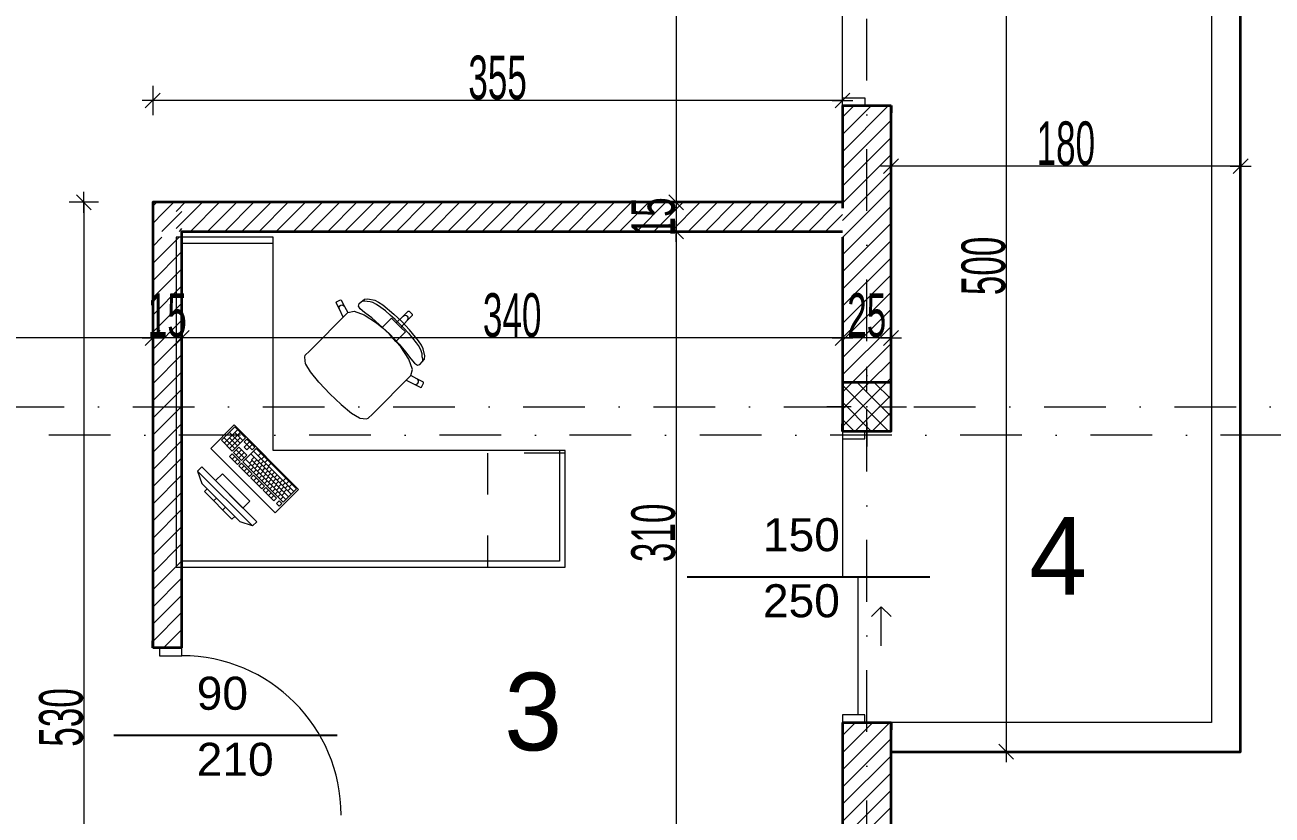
# Model space of a CAD drawing. Header units: millimetres. Extents: x -115530 to 122462, y -34508 to 119375.
# Drawn here: x -10144 to -3723, y 102360 to 106426 of the extents above; entities that cross this region are included whole.
import ezdxf

# ---------------------------------------------------------------- set-up
doc = ezdxf.new("R2010")
doc.units = ezdxf.units.MM
doc.header["$MEASUREMENT"] = 0
doc.linetypes.add('Dashed', pattern=[423.333333, 211.666667, -211.666667])
doc.linetypes.add('Dot & Dashed', pattern=[670.277762, 317.5, -176.388889, 0, -176.388874])
for name, color, linetype, lineweight in [('dimenzija', 7, 'Continuous', 13), ('dimenzuja vnatre', 251, 'Continuous', 9), ('New_Structural - Bearing_Pen_No__20', 1, 'Continuous', 0), ('New_Structural - Bearing_Pen_No__27', 7, 'Continuous', 25), ('New_Structural - Bearing_Pen_No__7', 7, 'Continuous', 35), ('PECAT-4', 10, 'Continuous', 13)]:
    doc.layers.add(name, color=color, linetype=linetype, lineweight=lineweight)
for name, color, linetype, lineweight, true_color in [('HATCH 2', 7, 'Continuous', 9, 0x575757), ('Marker - Section_Pen_No__85', 7, 'Continuous', 13, 0xaaaaaa), ('New_MEP - Electrical_Pen_No__4', 7, 'Continuous', 20, 0x029e21), ('New_Structural - Bearing_Pen_No__168', 7, 'Continuous', 13, 0x6a6a6a), ('New_Structural - Bearing_Pen_No__23', 7, 'Continuous', 25, 0xbf7340), ('New_Structural - Bearing_Pen_No__3', 7, 'Continuous', 18, 0xff6600), ('New_Structural - Bearing_Pen_No__5', 7, 'Continuous', 25, 0x40a5ff), ('New_Structural - Bearing_Pen_No__8', 7, 'Continuous', 35, 0xa80f02), ('New_Structural - Bearing_Pen_No__87', 7, 'Continuous', 13, 0x6a6a6a), ('OSKI', 7, 'Continuous', 20, 0x156a84)]:
    doc.layers.add(name, color=color, linetype=linetype, lineweight=lineweight, true_color=true_color)
doc.layers.add('New_MEP - Electrical', color=7, linetype='Continuous')
doc.styles.add('GENERATED_STYLE_1', font='arial.ttf')
doc.styles.add('PLATEIA', font='CGSAPPS.shx', dxfattribs={"width": 0.6})
doc.styles.add('SWISS', font='MCSWISB.TTF')
doc.dimstyles.new('100v', dxfattribs={"dimtxt": 225, "dimasz": 1, "dimexe": 0.18, "dimexo": 0.0625, "dimgap": 4, "dimtad": 1, "dimdec": 0, "dimlfac": 0.1, "dimzin": 12, "dimdsep": 46, "dimtxsty": 'PLATEIA', "dimblk": 'A$C321216CB', "dimcen": 0.09, "dimse1": 1, "dimse2": 1, "dimclrd": 256, "dimclrt": 256, "dimadec": 3, "dimazin": 0, "dimtfac": 1, "dimtdec": 0, "dimtix": 1, "dimtmove": 2, "dimatfit": 3, "dimldrblk": 'A$C321216CB', "dimfxl": 1, "dimtolj": 1, "dimtzin": 0, "dimlwd": -1, "dimarcsym": 0})
pattern_1 = [(45, (-112822.756, 83915.69), (-44.194174, 44.194174), [])]
pattern_2 = [(45, (-112792.756, 83945.69), (-44.194174, 44.194174), [])]

# ---------------------------------------------------------------- blocks, each defined once
blk = doc.blocks.new('Office Workstation Solo 25[3]', base_point=(13642.2, 31535.6))
at = {"layer": 'New_MEP - Electrical_Pen_No__4', "color": 104, "linetype": 'Continuous', "lineweight": 20, "true_color": 0x029e21}
for p, q in [((11668.2, 31535.6), (11638.2, 31535.6)), ((11638.2, 31535.6), (11638.2, 31505.6)), ((13612.2, 31535.6), (11668.2, 31535.6)), ((13642.2, 31535.6), (13612.2, 31535.6)), ((13642.2, 31505.6), (13642.2, 31535.6)), ((11638.2, 31505.6), (11638.2, 30935.6)), ((11668.2, 31505.6), (13612.2, 31505.6)), ((11668.2, 30935.6), (11668.2, 31505.6)), ((13612.2, 31505.6), (13612.2, 29868.6)), ((13642.2, 29868.6), (13642.2, 31505.6)), ((13248.3, 31324.5), (13227, 31303.3)), ((13227, 31303.3), (13509.9, 31020.4)), ((13531.1, 31041.7), (13248.3, 31324.5)), ((13248.3, 31324.5), (13311.9, 31303.3)), ((13311.9, 31303.3), (13509.9, 31105.3)), ((13354.3, 31289.1), (13340.2, 31275)), ((13340.2, 31275), (13481.6, 31133.6)), ((13495.7, 31147.7), (13354.3, 31289.1)), ((13110.9, 31222.8), (13097.2, 31209)), ((13097.2, 31209), (13111, 31195.2)), ((13124.7, 31208.9), (13110.9, 31222.8)), ((13111, 31195.2), (13124.7, 31208.9)), ((13297.8, 31232.6), (13262.4, 31197.2)), ((13439.2, 31091.2), (13297.8, 31232.6)), ((13387.3, 31227.9), (13401.5, 31242)), ((13090.3, 31202.2), (13021.7, 31133.6)), ((13035.4, 31147.3), (13243.2, 30939.6)), ((13049.2, 31161.1), (13256.9, 30953.3)), ((13052.8, 31130), (13066.5, 31143.7)), ((13062.9, 31174.8), (13253.3, 30984.4)), ((13073.4, 31136.8), (13087.1, 31150.5)), ((13076.6, 31188.5), (13284.3, 30980.8)), ((13083.6, 31154), (13097.4, 31167.7)), ((13298, 30994.5), (13090.3, 31202.2)), ((13090.4, 31174.6), (13104.1, 31188.3)), ((13097.5, 31140.1), (13111.2, 31153.9)), ((13104.3, 31160.8), (13118, 31174.5)), ((13118.1, 31146.9), (13131.8, 31160.6)), ((13138.6, 31195.1), (13124.8, 31181.4)), ((13124.8, 31181.4), (13180.2, 31126)), ((13132, 31133.1), (13145.7, 31146.8)), ((13194, 31139.7), (13138.6, 31195.1)), ((13138.7, 31167.5), (13152.4, 31181.2)), ((13152.5, 31153.7), (13166.3, 31167.4)), ((13166.4, 31139.8), (13180.1, 31153.5)), ((13262.4, 31197.2), (13403.8, 31055.8)), ((13434.5, 31180.7), (13448.6, 31194.9)), ((13481.6, 31133.6), (13495.7, 31147.7)), ((13021.7, 31133.6), (13229.4, 30925.9)), ((13046, 31109.4), (13059.7, 31123.1)), ((13061.5, 31093.8), (13075.3, 31107.5)), ((13066.6, 31116.2), (13080.3, 31129.9)), ((13077.1, 31078.2), (13090.8, 31091.9)), ((13080.4, 31102.3), (13094.2, 31116)), ((13087.2, 31123), (13100.9, 31136.7)), ((13094.3, 31088.5), (13108, 31102.2)), ((13101.1, 31109.1), (13114.8, 31122.8)), ((13108.1, 31074.6), (13121.9, 31088.4)), ((13111.3, 31126.3), (13125, 31140)), ((13114.9, 31095.3), (13128.6, 31109)), ((13125.2, 31112.5), (13138.9, 31126.2)), ((13128.8, 31081.4), (13142.5, 31095.1)), ((13139, 31098.6), (13152.7, 31112.3)), ((13142.6, 31067.6), (13156.3, 31081.3)), ((13145.8, 31119.2), (13159.5, 31133)), ((13152.9, 31084.8), (13166.6, 31098.5)), ((13159.7, 31105.4), (13173.4, 31119.1)), ((13166.7, 31070.9), (13180.4, 31084.6)), ((13173.5, 31091.5), (13187.2, 31105.3)), ((13180.2, 31126), (13194, 31139.7)), ((13200.9, 31132.8), (13187.2, 31119)), ((13187.2, 31119), (13242.6, 31063.7)), ((13187.4, 31077.7), (13201.1, 31091.4)), ((13256.3, 31077.4), (13200.9, 31132.8)), ((13201, 31105.2), (13214.7, 31118.9)), ((13201.2, 31063.9), (13214.9, 31077.6)), ((13214.9, 31091.3), (13228.6, 31105.1)), ((13228.7, 31077.5), (13242.4, 31091.2)), ((13242.6, 31063.7), (13256.3, 31077.4)), ((13403.8, 31055.8), (13439.2, 31091.2)), ((13531.1, 31041.7), (13509.9, 31105.3)), ((13122, 31060.8), (13135.7, 31074.5)), ((13135.8, 31046.9), (13149.5, 31060.7)), ((13149.7, 31033.1), (13163.4, 31046.8)), ((13153.3, 31002.1), (13167, 31015.8)), ((13156.5, 31053.7), (13170.2, 31067.4)), ((13163.5, 31019.2), (13177.2, 31033)), ((13170.3, 31039.9), (13184, 31053.6)), ((13177.4, 31005.4), (13191.1, 31019.1)), ((13180.6, 31057.1), (13194.3, 31070.8)), ((13184.2, 31026), (13197.9, 31039.8)), ((13194.4, 31043.2), (13208.1, 31056.9)), ((13198, 31012.2), (13211.7, 31025.9)), ((13208.3, 31029.4), (13222, 31043.1)), ((13215.1, 31050), (13228.8, 31063.7)), ((13222.1, 31015.5), (13235.8, 31029.2)), ((13228.9, 31036.2), (13242.6, 31049.9)), ((13236, 31001.7), (13249.7, 31015.4)), ((13242.8, 31022.3), (13256.5, 31036)), ((13263.2, 31070.4), (13249.5, 31056.7)), ((13249.5, 31056.7), (13304.9, 31001.3)), ((13256.6, 31008.5), (13270.3, 31022.2)), ((13318.6, 31015), (13263.2, 31070.4)), ((13263.3, 31042.9), (13277, 31056.6)), ((13277.2, 31029), (13290.9, 31042.7)), ((13291, 31015.2), (13304.7, 31028.9)), ((13304.9, 31001.3), (13318.6, 31015)), ((13509.9, 31020.4), (13531.1, 31041.7)), ((13170.6, 30984.8), (13184.3, 30998.5)), ((13187.9, 30967.5), (13201.6, 30981.2)), ((13191.2, 30991.6), (13204.9, 31005.3)), ((13205.1, 30977.7), (13218.8, 30991.4)), ((13205.2, 30950.1), (13218.9, 30963.9)), ((13211.9, 30998.3), (13225.6, 31012.1)), ((13225.7, 30984.5), (13239.4, 30998.2)), ((13229.4, 30925.9), (13298, 30994.5)), ((13239.6, 30970.6), (13253.3, 30984.4)), ((13249.8, 30987.8), (13263.5, 31001.5)), ((13304.9, 30987.6), (13277.5, 30960.1)), ((13277.5, 30960.1), (13319, 30918.6)), ((13291.2, 30973.8), (13332.8, 30932.3)), ((13291.4, 30946.3), (13318.8, 30973.7)), ((13346.5, 30946), (13304.9, 30987.6)), ((13305.2, 30932.4), (13332.6, 30959.9)), ((13325.5, 31008.1), (13311.8, 30994.4)), ((13311.8, 30994.4), (13353.3, 30952.9)), ((13367, 30966.6), (13325.5, 31008.1)), ((13325.6, 30980.6), (13339.3, 30994.3)), ((13339.5, 30966.7), (13353.2, 30980.4)), ((13353.3, 30952.9), (13367, 30966.6)), ((11638.2, 30935.6), (11668.2, 30935.6)), ((13250.1, 30932.7), (13236.4, 30919)), ((13236.4, 30919), (13277.9, 30877.4)), ((13263.9, 30918.9), (13250.1, 30932.7)), ((13250.2, 30905.1), (13263.9, 30918.9)), ((13277.6, 30932.6), (13263.9, 30918.9)), ((13263.9, 30918.9), (13277.8, 30905)), ((13264.1, 30891.3), (13277.8, 30905)), ((13291.5, 30918.7), (13277.6, 30932.6)), ((13277.8, 30905), (13291.5, 30918.7)), ((13291.6, 30891.2), (13277.8, 30905)), ((13277.9, 30877.4), (13291.6, 30891.2)), ((13353.4, 30939.1), (13284.8, 30870.5)), ((13298.5, 30884.2), (13340.1, 30842.7)), ((13312.3, 30897.9), (13367.6, 30842.6)), ((13312.4, 30870.4), (13367.2, 30925.2)), ((13312.5, 30842.8), (13381.1, 30911.4)), ((13319, 30918.6), (13346.5, 30946)), ((13326, 30911.7), (13367.5, 30870.1)), ((13326.4, 30829), (13394.9, 30897.5)), ((13339.7, 30925.4), (13395.1, 30870)), ((13408.8, 30883.7), (13353.4, 30939.1)), ((13284.8, 30870.5), (13340.2, 30815.1)), ((13340.2, 30815.1), (13408.8, 30883.7)), ((12652.6, 30770.2), (12630.6, 30748.3)), ((12661.9, 30773.1), (12652.6, 30770.2)), ((12695.8, 30769.1), (12661.9, 30773.1)), ((12697.9, 30768.2), (12695.8, 30769.1)), ((12738, 30743.3), (12697.9, 30768.2)), ((12605.1, 30722.8), (12457.3, 30574.9)), ((12630.6, 30748.3), (12605.1, 30722.8)), ((12791.6, 30699.7), (12738, 30743.3)), ((12792.4, 30699), (12791.6, 30699.7)), ((12850.8, 30644.2), (12792.4, 30699)), ((12850.8, 30644.2), (12905.6, 30585.8)), ((12378.4, 30610.2), (12367.5, 30588.8)), ((12367.5, 30588.8), (12368.9, 30584.7)), ((12368.9, 30584.7), (12402, 30567.8)), ((12382.4, 30611.5), (12378.4, 30610.2)), ((12415.5, 30594.5), (12382.4, 30611.5)), ((12395.3, 30588), (12393.7, 30582.4)), ((12393.7, 30582.4), (12394.5, 30576.5)), ((12394.5, 30576.5), (12397.3, 30571.4)), ((12398.9, 30592.6), (12395.3, 30588)), ((12397.3, 30571.4), (12402, 30567.8)), ((12404, 30595.4), (12398.9, 30592.6)), ((12402, 30567.8), (12433, 30550.4)), ((12409.8, 30596.1), (12404, 30595.4)), ((12415.5, 30594.5), (12409.8, 30596.1)), ((12457.3, 30574.9), (12415.5, 30594.5)), ((12433, 30550.7), (12457.3, 30574.9)), ((12905.6, 30585.8), (12906.3, 30585)), ((12906.3, 30585), (12949.9, 30531.4)), ((12433, 30550.4), (12425.5, 30518.5)), ((12425.5, 30518.5), (12443.9, 30466.5)), ((12433, 30550.7), (12433, 30550.4)), ((12949.9, 30531.4), (12974.8, 30491.3)), ((12363.7, 30465.5), (12361.8, 30448.8)), ((12361.8, 30448.8), (12369.6, 30412.6)), ((12386.9, 30493.4), (12363.7, 30465.5)), ((12373.3, 30470.8), (12372.5, 30475.3)), ((12374.1, 30462.8), (12373.3, 30470.8)), ((12376.1, 30452), (12374.1, 30462.8)), ((12377.3, 30436.6), (12376.1, 30452)), ((12381.2, 30421.8), (12377.3, 30436.6)), ((12399.8, 30496.8), (12386.9, 30493.4)), ((12414.1, 30486.8), (12399.8, 30496.8)), ((12432.7, 30464.5), (12414.1, 30486.8)), ((12460.7, 30428.3), (12432.7, 30464.5)), ((12443.9, 30466.5), (12485.2, 30402.7)), ((12976.8, 30446), (12954.9, 30424)), ((12974.8, 30491.3), (12975.7, 30489.2)), ((12975.7, 30489.2), (12979.7, 30455.3)), ((12979.7, 30455.3), (12976.8, 30446)), ((12369.6, 30412.6), (12378.5, 30393.4)), ((12378.5, 30393.4), (12393.4, 30371.7)), ((12391.2, 30403), (12381.2, 30421.8)), ((12406, 30381.2), (12391.2, 30403)), ((12393.4, 30371.7), (12440.3, 30315)), ((12424.6, 30357.4), (12406, 30381.2)), ((12493.4, 30389), (12460.7, 30428.3)), ((12510, 30374.6), (12482.6, 30347.2)), ((12485.2, 30402.7), (12510, 30374.6)), ((12542.8, 30336.3), (12493.4, 30389)), ((12510, 30374.6), (12543.3, 30336.7)), ((12929.4, 30398.5), (12781.5, 30250.7)), ((12954.9, 30424), (12929.4, 30398.5)), ((12445.8, 30332.6), (12424.6, 30357.4)), ((12440.3, 30315), (12479.4, 30272.8)), ((12468.3, 30308), (12445.8, 30332.6)), ((12482.6, 30347.2), (12461.5, 30326)), ((12461.5, 30326), (12485.1, 30302.4)), ((12491.1, 30284.5), (12468.3, 30308)), ((12542.8, 30336.3), (12595.6, 30286.8)), ((12581.2, 30303.4), (12543.3, 30336.7)), ((12451.1, 30265.9), (12425, 30239.8)), ((12472.5, 30244.5), (12446.4, 30218.4)), ((12447.9, 30261), (12446.8, 30255.3)), ((12446.8, 30255.3), (12447.9, 30249.5)), ((12451.1, 30265.9), (12447.9, 30261)), ((12447.9, 30249.5), (12451.2, 30244.6)), ((12485.1, 30302.4), (12451.1, 30265.9)), ((12456.1, 30241.3), (12451.2, 30244.6)), ((12472.5, 30244.5), (12467.6, 30241.3)), ((12509, 30278.5), (12472.5, 30244.5)), ((12521.6, 30233.7), (12479.4, 30272.8)), ((12485.1, 30302.4), (12497.1, 30290.5)), ((12491.1, 30284.5), (12514.6, 30261.7)), ((12509, 30278.5), (12497.1, 30290.5)), ((12532.6, 30254.9), (12509, 30278.5)), ((12514.6, 30261.7), (12539.2, 30239.2)), ((12553.8, 30276), (12532.6, 30254.9)), ((12581.2, 30303.4), (12553.8, 30276)), ((12609.3, 30278.6), (12581.2, 30303.4)), ((12595.6, 30286.8), (12634.9, 30254.1)), ((12673.1, 30237.3), (12609.3, 30278.6)), ((12634.9, 30254.1), (12671.1, 30226.1)), ((12757.3, 30226.4), (12781.5, 30250.7)), ((12781.5, 30250.7), (12801.1, 30208.9)), ((12425, 30239.8), (12425.1, 30235.5)), ((12425.1, 30235.5), (12433.6, 30227)), ((12442.1, 30218.5), (12433.6, 30227)), ((12446.4, 30218.4), (12442.1, 30218.5)), ((12461.9, 30240.2), (12456.1, 30241.3)), ((12467.6, 30241.3), (12461.9, 30240.2)), ((12578.3, 30186.8), (12521.6, 30233.7)), ((12539.2, 30239.2), (12564, 30218)), ((12564, 30218), (12587.8, 30199.4)), ((12600, 30171.9), (12578.3, 30186.8)), ((12587.8, 30199.4), (12609.6, 30184.6)), ((12609.6, 30184.6), (12628.4, 30174.6)), ((12671.1, 30226.1), (12693.4, 30207.5)), ((12700, 30180.3), (12672.1, 30157.1)), ((12725.1, 30218.9), (12673.1, 30237.3)), ((12693.4, 30207.5), (12703.4, 30193.2)), ((12703.4, 30193.2), (12700, 30180.3)), ((12757, 30226.4), (12725.1, 30218.9)), ((12757.3, 30226.4), (12757, 30226.4)), ((12774.4, 30195.4), (12757, 30226.4)), ((12778, 30190.8), (12774.4, 30195.4)), ((12791.3, 30162.3), (12774.4, 30195.4)), ((12783.1, 30187.9), (12778, 30190.8)), ((12789, 30187.1), (12783.1, 30187.9)), ((12794.6, 30188.7), (12789, 30187.1)), ((12799.2, 30192.3), (12794.6, 30188.7)), ((12802, 30197.4), (12799.2, 30192.3)), ((12801.1, 30208.9), (12802.7, 30203.2)), ((12801.1, 30208.9), (12818.1, 30175.8)), ((12802.7, 30203.2), (12802, 30197.4)), ((12619.2, 30163), (12600, 30171.9)), ((12655.3, 30155.2), (12619.2, 30163)), ((12628.4, 30174.6), (12643.2, 30170.7)), ((12643.2, 30170.7), (12658.6, 30169.6)), ((12672.1, 30157.1), (12655.3, 30155.2)), ((12658.6, 30169.6), (12669.4, 30167.5)), ((12669.4, 30167.5), (12677.4, 30166.7)), ((12677.4, 30166.7), (12681.9, 30165.9)), ((12795.4, 30160.9), (12791.3, 30162.3)), ((12816.8, 30171.8), (12795.4, 30160.9)), ((12818.1, 30175.8), (12816.8, 30171.8)), ((13142.2, 29868.6), (13142.2, 29838.6)), ((13612.2, 29868.6), (13142.2, 29868.6)), ((13642.2, 29838.6), (13642.2, 29868.6)), ((13142.2, 29838.6), (13612.2, 29838.6)), ((13612.2, 29838.6), (13642.2, 29838.6))]:
    blk.add_line(p, q, dxfattribs=at)
at = {"layer": 'New_MEP - Electrical_Pen_No__4', "color": 104, "linetype": 'Dashed', "lineweight": 20, "true_color": 0x029e21}
for p, q in [((12038.2, 30950.6), (12038.2, 31535.6)), ((11638.2, 30950.6), (12038.2, 30950.6))]:
    blk.add_line(p, q, dxfattribs=at)
at = {"layer": 'New_MEP - Electrical_Pen_No__4', "color": 104, "linetype": 'Continuous', "lineweight": 20, "true_color": 0x029e21, "flags": 128}
for points in [[(13642.2, 31535.6), (11638.2, 31535.6), (11638.2, 30935.6), (13142.2, 30935.6), (13142.2, 29838.6), (13642.2, 29838.6)], [(13131.6, 31257.3), (13011.4, 31137.1), (13343.7, 30804.8), (13463.9, 30925)]]:
    blk.add_lwpolyline(points, close=True, dxfattribs=at)
blk = doc.blocks.new('A$C321216CB')
for p, q in [((0, -75.3), (0, 75.3)), ((-53.8, 0), (53.8, 0)), ((-38.1, -38.1), (38.1, 38.1))]:
    blk.add_line(p, q)
blk = doc.blocks.new('*D819')
at = {"layer": 'DEFPOINTS', "color": 0, "transparency": 16777216}
for p in [(-5685.2, 104335.7), (-2626.7, 104335.7), (-5685.2, 100210.7)]:
    blk.add_point(p, dxfattribs=at)
at = {"layer": 'dimenzija', "transparency": 16777216}
blk.add_line((-2626.7, 100211.7), (-2626.7, 104334.7), dxfattribs=at)
for p, rotation in [((-2626.7, 104335.7), 90), ((-2626.7, 100210.7), 270)]:
    blk.add_blockref('A$C321216CB', p, dxfattribs=dict(at, rotation=rotation))
at = {"layer": 'dimenzija', "transparency": 16777216, "insert": (-2743.2, 102273.2), "char_height": 225, "attachment_point": 5, "rotation": 90, "style": 'PLATEIA'}
blk.add_mtext('\\A1;412.5', dxfattribs=at)
blk = doc.blocks.new('*D820')
at = {"layer": 'DEFPOINTS', "color": 0, "transparency": 16777216}
for p in [(-5685.2, 104585.7), (-2626.7, 104585.7), (-5685.2, 104335.7)]:
    blk.add_point(p, dxfattribs=at)
at = {"layer": 'dimenzija', "transparency": 16777216}
blk.add_line((-2626.7, 104336.7), (-2626.7, 104584.7), dxfattribs=at)
for p, rotation in [((-2626.7, 104585.7), 90), ((-2626.7, 104335.7), 270)]:
    blk.add_blockref('A$C321216CB', p, dxfattribs=dict(at, rotation=rotation))
at = {"layer": 'dimenzija', "transparency": 16777216, "insert": (-2743.2, 104460.7), "char_height": 225, "attachment_point": 5, "rotation": 90, "style": 'PLATEIA'}
blk.add_mtext('\\A1;25', dxfattribs=at)
blk = doc.blocks.new('*D821')
at = {"layer": 'DEFPOINTS', "color": 0, "transparency": 16777216}
for p in [(-5685.2, 108710.7), (-2626.7, 108710.7), (-5685.2, 104585.7)]:
    blk.add_point(p, dxfattribs=at)
at = {"layer": 'dimenzija', "transparency": 16777216}
blk.add_line((-2626.7, 104586.7), (-2626.7, 108709.7), dxfattribs=at)
for p, rotation in [((-2626.7, 108710.7), 90), ((-2626.7, 104585.7), 270)]:
    blk.add_blockref('A$C321216CB', p, dxfattribs=dict(at, rotation=rotation))
at = {"layer": 'dimenzija', "transparency": 16777216, "insert": (-2743.2, 106648.2), "char_height": 225, "attachment_point": 5, "rotation": 90, "style": 'PLATEIA'}
blk.add_mtext('\\A1;412.5', dxfattribs=at)
blk = doc.blocks.new('*D823')
at = {"layer": 'DEFPOINTS', "color": 0, "transparency": 16777216}
for p in [(-5685.2, 106010.7), (-2236.9, 106010.7), (-5685.2, 104335.7)]:
    blk.add_point(p, dxfattribs=at)
at = {"layer": 'dimenzija', "transparency": 16777216}
blk.add_line((-2236.9, 104336.7), (-2236.9, 106009.7), dxfattribs=at)
for p, rotation in [((-2236.9, 106010.7), 90), ((-2236.9, 104335.7), 270)]:
    blk.add_blockref('A$C321216CB', p, dxfattribs=dict(at, rotation=rotation))
at = {"layer": 'dimenzija', "transparency": 16777216, "insert": (-2353.4, 105173.2), "char_height": 225, "attachment_point": 5, "rotation": 90, "style": 'PLATEIA'}
blk.add_mtext('\\A1;167.5', dxfattribs=at)
blk = doc.blocks.new('*D824')
at = {"layer": 'DEFPOINTS', "color": 0, "transparency": 16777216}
for p in [(-5685.2, 107510.7), (-2236.9, 107510.7), (-5685.2, 106010.7)]:
    blk.add_point(p, dxfattribs=at)
at = {"layer": 'dimenzija', "transparency": 16777216}
blk.add_line((-2236.9, 106011.7), (-2236.9, 107509.7), dxfattribs=at)
for p, rotation in [((-2236.9, 107510.7), 90), ((-2236.9, 106010.7), 270)]:
    blk.add_blockref('A$C321216CB', p, dxfattribs=dict(at, rotation=rotation))
at = {"layer": 'dimenzija', "transparency": 16777216, "insert": (-2353.4, 106760.7), "char_height": 225, "attachment_point": 5, "rotation": 90, "style": 'PLATEIA'}
blk.add_mtext('\\A1;150', dxfattribs=at)
blk = doc.blocks.new('*D833')
at = {"layer": 'DEFPOINTS', "color": 0, "transparency": 16777216}
for p in [(-4373, 108835.7), (-4373, 104460.7), (-3004, 104460.7)]:
    blk.add_point(p, dxfattribs=at)
at = {"layer": 'dimenzija', "transparency": 16777216}
blk.add_line((-3004, 108834.7), (-3004, 104461.7), dxfattribs=at)
for p, rotation in [((-3004, 108835.7), 90), ((-3004, 104460.7), 270)]:
    blk.add_blockref('A$C321216CB', p, dxfattribs=dict(at, rotation=rotation))
at = {"layer": 'dimenzija', "transparency": 16777216, "insert": (-3120.5, 106648.2), "char_height": 225, "attachment_point": 5, "rotation": 90, "style": 'PLATEIA'}
blk.add_mtext('\\A1;437.5', dxfattribs=at)
blk = doc.blocks.new('*D834')
at = {"layer": 'DEFPOINTS', "color": 0, "transparency": 16777216}
for p in [(-4373, 104460.7), (-4350.6, 100085.7), (-3004, 100085.7)]:
    blk.add_point(p, dxfattribs=at)
at = {"layer": 'dimenzija', "transparency": 16777216}
blk.add_line((-3004, 104459.7), (-3004, 100086.7), dxfattribs=at)
for p, rotation in [((-3004, 104460.7), 90), ((-3004, 100085.7), 270)]:
    blk.add_blockref('A$C321216CB', p, dxfattribs=dict(at, rotation=rotation))
at = {"layer": 'dimenzija', "transparency": 16777216, "insert": (-3120.5, 102273.2), "char_height": 225, "attachment_point": 5, "rotation": 90, "style": 'PLATEIA'}
blk.add_mtext('\\A1;437.5', dxfattribs=at)
blk = doc.blocks.new('*D835')
at = {"layer": 'DEFPOINTS', "color": 0, "transparency": 16777216}
for p in [(-5685.2, 104335.7), (-5752.7, 102835.7), (-2236.9, 102835.7)]:
    blk.add_point(p, dxfattribs=at)
at = {"layer": 'dimenzija', "transparency": 16777216}
blk.add_line((-2236.9, 104334.7), (-2236.9, 102836.7), dxfattribs=at)
for p, rotation in [((-2236.9, 104335.7), 90), ((-2236.9, 102835.7), 270)]:
    blk.add_blockref('A$C321216CB', p, dxfattribs=dict(at, rotation=rotation))
at = {"layer": 'dimenzija', "transparency": 16777216, "insert": (-2353.4, 103585.7), "char_height": 225, "attachment_point": 5, "rotation": 90, "style": 'PLATEIA'}
blk.add_mtext('\\A1;150', dxfattribs=at)
blk = doc.blocks.new('*D885')
at = {"layer": 'DEFPOINTS', "color": 0, "transparency": 16777216}
for p in [(-5752.7, 102835.7), (-2236.9, 102835.7), (-5810.2, 102010.7)]:
    blk.add_point(p, dxfattribs=at)
at = {"layer": 'dimenzija', "transparency": 16777216}
blk.add_line((-2236.9, 102011.7), (-2236.9, 102834.7), dxfattribs=at)
for p, rotation in [((-2236.9, 102835.7), 90), ((-2236.9, 102010.7), 270)]:
    blk.add_blockref('A$C321216CB', p, dxfattribs=dict(at, rotation=rotation))
at = {"layer": 'dimenzija', "transparency": 16777216, "insert": (-2353.4, 102423.2), "char_height": 225, "attachment_point": 5, "rotation": 90, "style": 'PLATEIA'}
blk.add_mtext('\\A1;82.5', dxfattribs=at)
blk = doc.blocks.new('*D888')
at = {"layer": 'DEFPOINTS', "color": 0, "transparency": 16777216}
for p in [(-5685.2, 105950.2), (-3885.2, 105950.2), (-5685.2, 105698.8)]:
    blk.add_point(p, dxfattribs=at)
at = {"layer": 'dimenzija', "transparency": 16777216}
blk.add_line((-3886.2, 105698.8), (-5684.2, 105698.8), dxfattribs=at)
at = {"layer": 'dimenzija', "transparency": 16777216, "rotation": 180}
blk.add_blockref('A$C321216CB', (-5685.2, 105698.8), dxfattribs=at)
at = {"layer": 'dimenzija', "transparency": 16777216}
blk.add_blockref('A$C321216CB', (-3885.2, 105698.8), dxfattribs=at)
at = {"layer": 'dimenzija', "transparency": 16777216, "insert": (-4785.2, 105815.3), "char_height": 225, "attachment_point": 5, "style": 'PLATEIA'}
blk.add_mtext('\\A1;180', dxfattribs=at)
blk = doc.blocks.new('*D891')
at = {"layer": 'DEFPOINTS', "color": 0, "transparency": 16777216}
for p in [(-4047.3, 107685.7), (-1879.3, 107685.7), (-4032.1, 102685.7)]:
    blk.add_point(p, dxfattribs=at)
at = {"layer": 'dimenzija', "transparency": 16777216}
blk.add_line((-1879.3, 102686.7), (-1879.3, 107684.7), dxfattribs=at)
for p, rotation in [((-1879.3, 107685.7), 90), ((-1879.3, 102685.7), 270)]:
    blk.add_blockref('A$C321216CB', p, dxfattribs=dict(at, rotation=rotation))
at = {"layer": 'dimenzija', "transparency": 16777216, "insert": (-1995.8, 105185.7), "char_height": 225, "attachment_point": 5, "rotation": 90, "style": 'PLATEIA'}
blk.add_mtext('\\A1;500', dxfattribs=at)
blk = doc.blocks.new('*D893')
at = {"layer": 'DEFPOINTS', "color": 0, "transparency": 16777216}
for p in [(-5685.2, 108960.7), (-1522.1, 108960.7), (-5685.2, 99960.7)]:
    blk.add_point(p, dxfattribs=at)
at = {"layer": 'dimenzija', "transparency": 16777216}
blk.add_line((-1522.1, 99961.7), (-1522.1, 108959.7), dxfattribs=at)
for p, rotation in [((-1522.1, 108960.7), 90), ((-1522.1, 99960.7), 270)]:
    blk.add_blockref('A$C321216CB', p, dxfattribs=dict(at, rotation=rotation))
at = {"layer": 'dimenzija', "transparency": 16777216, "insert": (-1638.6, 104460.7), "char_height": 225, "attachment_point": 5, "rotation": 90, "style": 'PLATEIA'}
blk.add_mtext('\\A1;900', dxfattribs=at)
blk = doc.blocks.new('*D926')
at = {"layer": 'DEFPOINTS', "color": 0, "transparency": 16777216}
for p in [(-5010.5, 107685.7), (-5091.9, 102685.7), (-5010.5, 102685.7)]:
    blk.add_point(p, dxfattribs=at)
at = {"layer": 'dimenzija', "transparency": 16777216}
blk.add_line((-5091.9, 107684.7), (-5091.9, 102686.7), dxfattribs=at)
for p, rotation in [((-5091.9, 107685.7), 90), ((-5091.9, 102685.7), 270)]:
    blk.add_blockref('A$C321216CB', p, dxfattribs=dict(at, rotation=rotation))
at = {"layer": 'dimenzija', "transparency": 16777216, "insert": (-5208.4, 105185.7), "char_height": 225, "attachment_point": 5, "rotation": 90, "style": 'PLATEIA'}
blk.add_mtext('\\A1;500', dxfattribs=at)
blk = doc.blocks.new('*D931')
at = {"layer": 'DEFPOINTS', "color": 0, "transparency": 16777216}
for p in [(-6689.4, 108710.7), (-6791.8, 105513.3), (-6467.5, 105513.3)]:
    blk.add_point(p, dxfattribs=at)
at = {"layer": 'dimenzuja vnatre', "transparency": 16777216}
blk.add_line((-6791.8, 108709.7), (-6791.8, 105514.3), dxfattribs=at)
for p, rotation in [((-6791.8, 108710.7), 90), ((-6791.8, 105513.3), 270)]:
    blk.add_blockref('A$C321216CB', p, dxfattribs=dict(at, rotation=rotation))
at = {"layer": 'dimenzuja vnatre', "transparency": 16777216, "insert": (-6908.3, 107112), "char_height": 225, "attachment_point": 5, "rotation": 90, "style": 'PLATEIA'}
blk.add_mtext('\\A1;320', dxfattribs=at)
blk = doc.blocks.new('*D860')
at = {"layer": 'DEFPOINTS', "color": 0, "transparency": 16777216}
for p in [(-6467.5, 105513.3), (-6791.8, 105363.3), (-6284.3, 105363.3)]:
    blk.add_point(p, dxfattribs=at)
at = {"layer": 'dimenzuja vnatre', "transparency": 16777216}
for p, q in [((-6791.8, 105514.3), (-6791.8, 105515.3)), ((-6791.8, 105513.3), (-6791.8, 105363.3)), ((-6791.8, 105362.3), (-6791.8, 105361.3))]:
    blk.add_line(p, q, dxfattribs=at)
for p, rotation in [((-6791.8, 105513.3), 270), ((-6791.8, 105363.3), 90)]:
    blk.add_blockref('A$C321216CB', p, dxfattribs=dict(at, rotation=rotation))
at = {"layer": 'dimenzuja vnatre', "transparency": 16777216, "insert": (-6908.3, 105438.3), "char_height": 225, "attachment_point": 5, "rotation": 90, "style": 'PLATEIA'}
blk.add_mtext('\\A1;15', dxfattribs=at)
blk = doc.blocks.new('*D933')
at = {"layer": 'DEFPOINTS', "color": 0, "transparency": 16777216}
for p in [(-5935.2, 104814.8), (-5685.2, 104643.8), (-5935.2, 104585.7)]:
    blk.add_point(p, dxfattribs=at)
at = {"layer": 'dimenzuja vnatre', "transparency": 16777216}
blk.add_line((-5686.2, 104814.8), (-5934.2, 104814.8), dxfattribs=at)
at = {"layer": 'dimenzuja vnatre', "transparency": 16777216, "rotation": 180}
blk.add_blockref('A$C321216CB', (-5935.2, 104814.8), dxfattribs=at)
at = {"layer": 'dimenzuja vnatre', "transparency": 16777216}
blk.add_blockref('A$C321216CB', (-5685.2, 104814.8), dxfattribs=at)
at = {"layer": 'dimenzuja vnatre', "transparency": 16777216, "insert": (-5810.2, 104931.3), "char_height": 225, "attachment_point": 5, "style": 'PLATEIA'}
blk.add_mtext('\\A1;25', dxfattribs=at)
blk = doc.blocks.new('*D934')
at = {"layer": 'DEFPOINTS', "color": 0, "transparency": 16777216}
for p in [(-9336.3, 104814.8), (-9336.3, 104658.9), (-5935.2, 104585.7)]:
    blk.add_point(p, dxfattribs=at)
at = {"layer": 'dimenzuja vnatre', "transparency": 16777216}
blk.add_line((-5936.2, 104814.8), (-9335.3, 104814.8), dxfattribs=at)
at = {"layer": 'dimenzuja vnatre', "transparency": 16777216, "rotation": 180}
blk.add_blockref('A$C321216CB', (-9336.3, 104814.8), dxfattribs=at)
at = {"layer": 'dimenzuja vnatre', "transparency": 16777216}
blk.add_blockref('A$C321216CB', (-5935.2, 104814.8), dxfattribs=at)
at = {"layer": 'dimenzuja vnatre', "transparency": 16777216, "insert": (-7635.7, 104931.3), "char_height": 225, "attachment_point": 5, "style": 'PLATEIA'}
blk.add_mtext('\\A1;340', dxfattribs=at)
blk = doc.blocks.new('*D935')
at = {"layer": 'DEFPOINTS', "color": 0, "transparency": 16777216}
for p in [(-9486.3, 104814.8), (-9336.3, 104658.9), (-9486.3, 104633.6)]:
    blk.add_point(p, dxfattribs=at)
at = {"layer": 'dimenzuja vnatre', "transparency": 16777216}
for p, q in [((-9487.3, 104814.8), (-9488.3, 104814.8)), ((-9336.3, 104814.8), (-9486.3, 104814.8)), ((-9335.3, 104814.8), (-9334.3, 104814.8))]:
    blk.add_line(p, q, dxfattribs=at)
blk.add_blockref('A$C321216CB', (-9486.3, 104814.8), dxfattribs=at)
at = {"layer": 'dimenzuja vnatre', "transparency": 16777216, "rotation": 180}
blk.add_blockref('A$C321216CB', (-9336.3, 104814.8), dxfattribs=at)
at = {"layer": 'dimenzuja vnatre', "transparency": 16777216, "insert": (-9411.3, 104931.3), "char_height": 225, "attachment_point": 5, "style": 'PLATEIA'}
blk.add_mtext('\\A1;15', dxfattribs=at)
blk = doc.blocks.new('*D936')
at = {"layer": 'DEFPOINTS', "color": 0, "transparency": 16777216}
for p in [(-15435.2, 104814.8), (-15435.2, 104708.6), (-9486.3, 104633.6)]:
    blk.add_point(p, dxfattribs=at)
at = {"layer": 'dimenzuja vnatre', "transparency": 16777216}
blk.add_line((-9487.3, 104814.8), (-15434.2, 104814.8), dxfattribs=at)
at = {"layer": 'dimenzuja vnatre', "transparency": 16777216, "rotation": 180}
blk.add_blockref('A$C321216CB', (-15435.2, 104814.8), dxfattribs=at)
at = {"layer": 'dimenzuja vnatre', "transparency": 16777216}
blk.add_blockref('A$C321216CB', (-9486.3, 104814.8), dxfattribs=at)
at = {"layer": 'dimenzuja vnatre', "transparency": 16777216, "insert": (-12460.7, 104931.3), "char_height": 225, "attachment_point": 5, "style": 'PLATEIA'}
blk.add_mtext('\\A1;595', dxfattribs=at)
blk = doc.blocks.new('*D863')
at = {"layer": 'DEFPOINTS', "color": 0, "transparency": 16777216}
for p in [(-6284.3, 105363.3), (-6791.8, 102260.7), (-6435.8, 102260.7)]:
    blk.add_point(p, dxfattribs=at)
at = {"layer": 'dimenzuja vnatre', "transparency": 16777216}
blk.add_line((-6791.8, 105362.3), (-6791.8, 102261.7), dxfattribs=at)
for p, rotation in [((-6791.8, 105363.3), 90), ((-6791.8, 102260.7), 270)]:
    blk.add_blockref('A$C321216CB', p, dxfattribs=dict(at, rotation=rotation))
at = {"layer": 'dimenzuja vnatre', "transparency": 16777216, "insert": (-6908.3, 103812), "char_height": 225, "attachment_point": 5, "rotation": 90, "style": 'PLATEIA'}
blk.add_mtext('\\A1;310', dxfattribs=at)
blk = doc.blocks.new('*D938')
at = {"layer": 'DEFPOINTS', "color": 0, "transparency": 16777216}
for p in [(-9486.3, 106037.4), (-5935.2, 105747), (-9486.3, 105513.3)]:
    blk.add_point(p, dxfattribs=at)
at = {"layer": 'dimenzuja vnatre', "transparency": 16777216}
blk.add_line((-5936.2, 106037.4), (-9485.3, 106037.4), dxfattribs=at)
at = {"layer": 'dimenzuja vnatre', "transparency": 16777216, "rotation": 180}
blk.add_blockref('A$C321216CB', (-9486.3, 106037.4), dxfattribs=at)
at = {"layer": 'dimenzuja vnatre', "transparency": 16777216}
blk.add_blockref('A$C321216CB', (-5935.2, 106037.4), dxfattribs=at)
at = {"layer": 'dimenzuja vnatre', "transparency": 16777216, "insert": (-7710.7, 106153.9), "char_height": 225, "attachment_point": 5, "style": 'PLATEIA'}
blk.add_mtext('\\A1;355', dxfattribs=at)
blk = doc.blocks.new('*D939')
at = {"layer": 'DEFPOINTS', "color": 0, "transparency": 16777216}
for p in [(-9486.3, 105513.3), (-9840.9, 100210.7), (-9486.3, 100210.7)]:
    blk.add_point(p, dxfattribs=at)
at = {"layer": 'dimenzuja vnatre', "transparency": 16777216}
blk.add_line((-9840.9, 105512.3), (-9840.9, 100211.7), dxfattribs=at)
for p, rotation in [((-9840.9, 105513.3), 90), ((-9840.9, 100210.7), 270)]:
    blk.add_blockref('A$C321216CB', p, dxfattribs=dict(at, rotation=rotation))
at = {"layer": 'dimenzuja vnatre', "transparency": 16777216, "insert": (-9957.4, 102862), "char_height": 225, "attachment_point": 5, "rotation": 90, "style": 'PLATEIA'}
blk.add_mtext('\\A1;530', dxfattribs=at)
blk = doc.blocks.new('*D946')
at = {"layer": 'DEFPOINTS', "color": 0, "transparency": 16777216}
for p in [(-3885.2, 102685.7), (-5685.2, 99960.7), (-3885.2, 97355.7)]:
    blk.add_point(p, dxfattribs=at)
at = {"layer": 'dimenzija', "transparency": 16777216}
blk.add_line((-5684.2, 97355.7), (-3886.2, 97355.7), dxfattribs=at)
at = {"layer": 'dimenzija', "transparency": 16777216, "rotation": 180}
blk.add_blockref('A$C321216CB', (-5685.2, 97355.7), dxfattribs=at)
at = {"layer": 'dimenzija', "transparency": 16777216}
blk.add_blockref('A$C321216CB', (-3885.2, 97355.7), dxfattribs=at)
at = {"layer": 'dimenzija', "transparency": 16777216, "insert": (-4785.2, 97472.2), "char_height": 225, "attachment_point": 5, "style": 'PLATEIA'}
blk.add_mtext('\\A1;180', dxfattribs=at)

msp = doc.modelspace()

# ---------------------------------------------------------------- hatches: boundary and pattern name
at = {"layer": 'HATCH 2', "linetype": 'Continuous', "lineweight": 13}
h = msp.add_hatch(dxfattribs=at)
h.set_pattern_fill('ANSI37', color=256, scale=500, style=0)
h.set_pattern_definition([(45, (-112822.756, 83915.69), (-44.194174, 44.194174), []), (135, (-112822.756, 83915.69), (-44.194174, -44.194174), [])])
h.paths.add_polyline_path([(-5685.19, 104585.73), (-5935.19, 104585.73), (-5935.19, 104335.73), (-5685.19, 104335.73)])
at = {"layer": 'New_Structural - Bearing_Pen_No__168', "linetype": 'Continuous', "lineweight": 13, "true_color": 0x9ea0a3}
h = msp.add_hatch(dxfattribs=at)
h.set_pattern_fill('ANSI31', color=253, scale=500, style=0)
h.set_pattern_definition(pattern_1)
h.paths.add_polyline_path([(-5935.19, 104585.73), (-5685.19, 104585.73), (-5685.19, 106010.73), (-5935.19, 106010.73)])
h = msp.add_hatch(dxfattribs=at)
h.set_pattern_fill('ANSI31', color=253, scale=500, style=0)
h.set_pattern_definition(pattern_2)
h.paths.add_polyline_path([(-9486.25, 105363.27), (-9336.25, 105363.27), (-9486.25, 105513.27)])
h = msp.add_hatch(dxfattribs=at)
h.set_pattern_fill('ANSI31', color=253, scale=500, style=0)
h.set_pattern_definition(pattern_2)
h.paths.add_polyline_path([(-9336.25, 105513.27), (-9486.25, 105513.27), (-9336.25, 105363.27)])
h = msp.add_hatch(dxfattribs=at)
h.set_pattern_fill('ANSI31', color=253, scale=500, style=0)
h.set_pattern_definition([(45, (-112822.756, 83945.69), (-44.194174, 44.194174), [])])
h.paths.add_polyline_path([(-9366.25, 105363.27), (-5935.19, 105363.27), (-5935.19, 105513.27), (-9366.25, 105513.27)])
h = msp.add_hatch(dxfattribs=at)
h.set_pattern_fill('ANSI31', color=253, scale=500, style=0)
h.set_pattern_definition([(45, (-112792.756, 83915.69), (-44.194174, 44.194174), [])])
h.paths.add_polyline_path([(-9336.25, 103219.73), (-9336.25, 105333.27), (-9486.25, 105333.27), (-9486.25, 103219.73)])
h = msp.add_hatch(dxfattribs=at)
h.set_pattern_fill('ANSI31', color=253, scale=500, style=0)
h.set_pattern_definition(pattern_1)
h.paths.add_polyline_path([(-5935.19, 102010.73), (-5685.19, 102010.73), (-5685.19, 102835.73), (-5935.19, 102835.73)])

# ---------------------------------------------------------------- linework, layer by layer
at = {"layer": 'Marker - Section_Pen_No__85', "color": 253, "linetype": 'Dot & Dashed', "lineweight": 13, "true_color": 0xaaaaaa}
msp.add_line((351.77, 104314.76), (-21379.27, 104314.76), dxfattribs=at)
at = {"layer": 'New_Structural - Bearing_Pen_No__20', "color": 1, "linetype": 'Continuous', "lineweight": 0}
for p, q in [((-5810.19, 104540.73), (-5810.19, 104665.73)), ((-5890.19, 104460.73), (-6015.19, 104460.73)), ((-5730.19, 104460.73), (-5605.19, 104460.73)), ((-5810.19, 104380.73), (-5810.19, 104255.73))]:
    msp.add_line(p, q, dxfattribs=at)
msp.add_point((-5810.19, 104460.73), dxfattribs=at)
at = {"layer": 'New_Structural - Bearing_Pen_No__23', "color": 30, "linetype": 'Continuous', "lineweight": 20, "true_color": 0xff6600}
for p, q in [((-5935.19, 106010.73), (-5935.19, 106050.73)), ((-5935.19, 106050.73), (-5820.19, 106050.73)), ((-5820.19, 106010.73), (-5935.19, 106010.73)), ((-5820.19, 106050.73), (-5820.19, 106010.73)), ((-5935.19, 104335.73), (-5935.19, 104295.73)), ((-5820.19, 104335.73), (-5935.19, 104335.73)), ((-5935.19, 104295.73), (-5820.19, 104295.73)), ((-5820.19, 104295.73), (-5820.19, 104335.73)), ((-9451.25, 103219.73), (-9451.25, 103179.73)), ((-9336.25, 103219.73), (-9451.25, 103219.73)), ((-9336.25, 103179.73), (-9336.25, 103219.73)), ((-9451.25, 103179.73), (-9336.25, 103179.73)), ((-5820.19, 102875.73), (-5935.19, 102875.73)), ((-5935.19, 102875.73), (-5935.19, 102835.73)), ((-5820.19, 102835.73), (-5820.19, 102875.73)), ((-5935.19, 102835.73), (-5820.19, 102835.73))]:
    msp.add_line(p, q, dxfattribs=at)
at = {"layer": 'New_Structural - Bearing_Pen_No__27', "color": 7, "linetype": 'Continuous', "lineweight": 35}
for p, q in [((-5935.19, 106010.73), (-5935.19, 105973.73)), ((-5935.19, 106010.73), (-5820.19, 106010.73)), ((-5935.19, 106010.73), (-5820.19, 106010.73)), ((-5935.19, 106010.73), (-5820.19, 106010.73)), ((-5935.19, 106010.73), (-5935.19, 105973.73)), ((-5935.19, 106010.73), (-5935.19, 105973.73)), ((-5820.19, 106010.73), (-5685.19, 106010.73)), ((-5820.19, 106010.73), (-5685.19, 106010.73)), ((-5820.19, 106010.73), (-5685.19, 106010.73)), ((-5685.19, 106010.73), (-5685.19, 105973.73)), ((-5685.19, 106010.73), (-5685.19, 105973.73)), ((-5685.19, 106010.73), (-5685.19, 105973.73)), ((-5935.19, 104335.73), (-5935.19, 104372.73)), ((-5935.19, 104335.73), (-5935.19, 104372.73)), ((-5935.19, 104335.73), (-5935.19, 104372.73)), ((-5685.19, 104335.73), (-5685.19, 104372.73)), ((-5685.19, 104335.73), (-5685.19, 104372.73)), ((-5685.19, 104335.73), (-5685.19, 104372.73)), ((-5935.19, 104335.73), (-5820.19, 104335.73)), ((-5935.19, 104335.73), (-5820.19, 104335.73)), ((-5935.19, 104335.73), (-5820.19, 104335.73)), ((-5820.19, 104335.73), (-5685.19, 104335.73)), ((-5820.19, 104335.73), (-5685.19, 104335.73)), ((-5820.19, 104335.73), (-5685.19, 104335.73)), ((-9486.25, 103219.73), (-9486.25, 103256.73)), ((-9486.25, 103219.73), (-9486.25, 103256.73)), ((-9486.25, 103219.73), (-9486.25, 103256.73)), ((-9336.25, 103219.73), (-9336.25, 103256.73)), ((-9336.25, 103219.73), (-9336.25, 103256.73)), ((-9336.25, 103219.73), (-9336.25, 103256.73)), ((-9451.25, 103219.73), (-9486.25, 103219.73)), ((-9451.25, 103219.73), (-9486.25, 103219.73)), ((-9451.25, 103219.73), (-9486.25, 103219.73)), ((-9336.25, 103219.73), (-9451.25, 103219.73)), ((-9336.25, 103219.73), (-9451.25, 103219.73)), ((-9336.25, 103219.73), (-9451.25, 103219.73)), ((-5935.19, 102835.73), (-5935.19, 102798.73)), ((-5935.19, 102835.73), (-5820.19, 102835.73)), ((-5935.19, 102835.73), (-5820.19, 102835.73)), ((-5935.19, 102835.73), (-5820.19, 102835.73)), ((-5935.19, 102835.73), (-5935.19, 102798.73)), ((-5935.19, 102835.73), (-5935.19, 102798.73)), ((-5820.19, 102835.73), (-5685.19, 102835.73)), ((-5820.19, 102835.73), (-5685.19, 102835.73)), ((-5820.19, 102835.73), (-5685.19, 102835.73)), ((-5685.19, 102835.73), (-5685.19, 102798.73)), ((-5685.19, 102835.73), (-5685.19, 102798.73)), ((-5685.19, 102835.73), (-5685.19, 102798.73))]:
    msp.add_line(p, q, dxfattribs=at)
for points in [[(-5685.19, 102685.73), (-3885.19, 102685.73), (-3885.19, 107685.73), (-5685.19, 107685.73)], [(-5935.19, 106010.73), (-5935.19, 105483.27)], [(-5685.19, 104585.73), (-5685.19, 106010.73)], [(-5935.19, 105513.27), (-9486.25, 105513.27), (-9486.25, 105286.2)], [(-9486.25, 105333.27), (-9486.25, 103219.73)], [(-9336.25, 103219.73), (-9336.25, 105363.27), (-5935.19, 105363.27)], [(-5935.19, 105333.27), (-5935.19, 104585.73)], [(-5935.19, 102835.73), (-5935.19, 102260.73)], [(-5685.19, 102010.73), (-5685.19, 102835.73)]]:
    msp.add_lwpolyline(points, dxfattribs=at)
at = {"layer": 'New_Structural - Bearing_Pen_No__3', "color": 30, "linetype": 'Continuous', "lineweight": 18, "true_color": 0xff6600}
for p, q in [((-5935.19, 106050.73), (-5935.19, 106760.73)), ((-5935.19, 104295.73), (-5935.19, 103585.73)), ((-5855.19, 103585.73), (-5855.19, 102875.73)), ((-5735.19, 103430.73), (-5785.19, 103380.73)), ((-5735.19, 103230.73), (-5735.19, 103430.73)), ((-5735.19, 103430.73), (-5685.19, 103380.73))]:
    msp.add_line(p, q, dxfattribs=at)
msp.add_arc((-9336.25, 102359.73), 820, 0, 90, dxfattribs=at)
at = {"layer": 'New_Structural - Bearing_Pen_No__5', "color": 161, "linetype": 'Continuous', "lineweight": 25, "true_color": 0x40a5ff}
for p, q in [((-6735.19, 103585.73), (-5485.19, 103585.73)), ((-8536.25, 102769.73), (-9686.25, 102769.73))]:
    msp.add_line(p, q, dxfattribs=at)
at = {"layer": 'New_Structural - Bearing_Pen_No__8', "color": 14, "linetype": 'Continuous', "lineweight": 35, "true_color": 0xa80f02}
msp.add_lwpolyline([(-5685.19, 104585.73), (-5935.19, 104585.73), (-5935.19, 104335.73), (-5685.19, 104335.73)], close=True, dxfattribs=at)
at = {"layer": 'New_Structural - Bearing_Pen_No__87', "color": 251, "linetype": 'Continuous', "lineweight": 20, "true_color": 0x6a6a6a}
for points in [[(-4035.19, 107535.73), (-4035.19, 102835.73)], [(-4035.19, 102835.73), (-5685.19, 102835.73)], [(-5685.19, 102835.73), (-5685.19, 102685.73)]]:
    msp.add_lwpolyline(points, dxfattribs=at)
at = {"layer": 'OSKI', "linetype": 'Dot & Dashed'}
for p, q in [((-5810.19, 96753.97), (-5810.19, 113035.14)), ((-20315.56, 104460.73), (-1129.22, 104460.73))]:
    msp.add_line(p, q, dxfattribs=at)

# ---------------------------------------------------------------- block references
at = {"layer": 'New_MEP - Electrical', "color": 2, "linetype": 'Continuous', "lineweight": 20, "true_color": 0xffeb28, "rotation": 180}
msp.add_blockref('Office Workstation Solo 25[3]', (-9366.25, 103636.27), dxfattribs=at)

# ---------------------------------------------------------------- texts
at = {"layer": 'New_Structural - Bearing_Pen_No__7', "color": 7, "linetype": 'Continuous', "lineweight": 35, "char_height": 170, "attachment_point": 7, "style": 'GENERATED_STYLE_1'}
for s, insert in [('\\A1;{\\pql;\\pt0;\\fArial|b0|i0|c0|p34;150\\fArial|b0|i0|c0|p34;\\A1{\\H.66x;\\S^  ;}\\fArial|b0|i0|c0|p34;\\fArial|b0|i0|c0|p34;}', (-6344.62, 103667.94)), ('\\A1;{\\pql;\\pt0;\\fArial|b0|i0|c0|p34;250\\fArial|b0|i0|c0|p34;\\A1{\\H.66x;\\S^  ;}\\fArial|b0|i0|c0|p34;\\fArial|b0|i0|c0|p34;}', (-6344.62, 103327.94)), ('\\A1;{\\pql;\\pt0;\\fArial|b0|i0|c0|p34;90\\fArial|b0|i0|c0|p34;\\A1{\\H.66x;\\S^  ;}\\fArial|b0|i0|c0|p34;\\fArial|b0|i0|c0|p34;}', (-9259.83, 102851.93)), ('\\A1;{\\pql;\\pt0;\\fArial|b0|i0|c0|p34;210\\fArial|b0|i0|c0|p34;\\A1{\\H.66x;\\S^  ;}\\fArial|b0|i0|c0|p34;\\fArial|b0|i0|c0|p34;}', (-9259.83, 102511.93))]:
    msp.add_mtext(s, dxfattribs=dict(at, insert=insert))
at = {"layer": 'PECAT-4', "linetype": 'Continuous', "style": 'SWISS'}
for s, p in [('4', (-4973.87, 103493.54)), ('3', (-7676.19, 102692.48))]:
    msp.add_text(s, height=400, dxfattribs=at).set_placement(p)

# ---------------------------------------------------------------- dimensions: what is measured, and where the dimension line sits
at = {"layer": 'dimenzija'}
for base, p1, p2, angle, picture, middle in [((-1522.14, 108960.73), (-5685.19, 99960.73), (-5685.19, 108960.73), 270, '*D893', (-1638.64, 104460.73)), ((-3003.97, 104460.73), (-4372.98, 108835.73), (-4372.98, 104460.73), 270, '*D833', (-3120.47, 106648.23)), ((-2626.66, 108710.73), (-5685.19, 104585.73), (-5685.19, 108710.73), 270, '*D821', (-2743.16, 106648.23)), ((-1879.3, 107685.73), (-4032.08, 102685.73), (-4047.33, 107685.73), 270, '*D891', (-1995.8, 105185.73)), ((-2236.94, 107510.73), (-5685.19, 106010.73), (-5685.19, 107510.73), 270, '*D824', (-2353.44, 106760.73)), ((-2236.94, 106010.73), (-5685.19, 104335.73), (-5685.19, 106010.73), 270, '*D823', (-2353.44, 105173.23)), ((-5685.19, 105698.81), (-3885.19, 105950.23), (-5685.19, 105950.23), 180, '*D888', (-4785.19, 105815.31)), ((-2626.66, 104585.73), (-5685.19, 104335.73), (-5685.19, 104585.73), 270, '*D820', (-2743.16, 104460.73)), ((-3003.97, 100085.73), (-4372.98, 104460.73), (-4350.62, 100085.73), 270, '*D834', (-3120.47, 102273.23)), ((-2236.94, 102835.73), (-5685.19, 104335.73), (-5752.69, 102835.73), 270, '*D835', (-2353.44, 103585.73)), ((-2626.66, 104335.73), (-5685.19, 100210.73), (-5685.19, 104335.73), 270, '*D819', (-2743.16, 102273.23)), ((-2236.94, 102835.73), (-5810.19, 102010.73), (-5752.69, 102835.73), 270, '*D885', (-2353.44, 102423.23)), ((-3885.19, 97355.66), (-5685.19, 99960.73), (-3885.19, 102685.73), 180, '*D946', (-4785.19, 97472.16))]:
    dim = msp.add_linear_dim(base=base, p1=p1, p2=p2, angle=angle, dimstyle='100v', override={"dimdec": 1}, dxfattribs=at)
    dim.commit()
    dim.dimension.update_dxf_attribs({"geometry": picture, "text_midpoint": middle})
dim = msp.add_linear_dim(base=(-5091.86, 102685.73), p1=(-5010.5, 107685.73), p2=(-5010.5, 102685.73), angle=90, dimstyle='100v', dxfattribs=at)
dim.commit()
dim.dimension.update_dxf_attribs({"geometry": '*D926', "text_midpoint": (-5208.36, 105185.73)})
at = {"layer": 'dimenzuja vnatre'}
for base, p1, p2, picture, middle in [((-6791.79, 105513.27), (-6689.37, 108710.73), (-6467.47, 105513.27), '*D931', (-6908.29, 107112)), ((-9840.86, 100210.73), (-9486.25, 105513.27), (-9486.25, 100210.73), '*D939', (-9957.36, 102862)), ((-6791.79, 105363.27), (-6467.47, 105513.27), (-6284.27, 105363.27), '*D860', (-6908.29, 105438.27)), ((-6791.79, 102260.73), (-6284.27, 105363.27), (-6435.76, 102260.73), '*D863', (-6908.29, 103812))]:
    dim = msp.add_linear_dim(base=base, p1=p1, p2=p2, angle=90, dimstyle='100v', dxfattribs=at)
    dim.commit()
    dim.dimension.update_dxf_attribs({"geometry": picture, "text_midpoint": middle})
for base, p1, p2, picture, middle in [((-9486.25, 106037.41), (-5935.19, 105747), (-9486.25, 105513.27), '*D938', (-7710.72, 106153.91)), ((-15435.19, 104814.79), (-9486.25, 104633.57), (-15435.19, 104708.6), '*D936', (-12460.72, 104931.29)), ((-9486.25, 104814.79), (-9336.25, 104658.86), (-9486.25, 104633.57), '*D935', (-9411.25, 104931.29)), ((-9336.25, 104814.79), (-5935.19, 104585.73), (-9336.25, 104658.86), '*D934', (-7635.72, 104931.29)), ((-5935.19, 104814.79), (-5685.19, 104643.82), (-5935.19, 104585.73), '*D933', (-5810.19, 104931.29))]:
    dim = msp.add_linear_dim(base=base, p1=p1, p2=p2, dimstyle='100v', dxfattribs=at)
    dim.commit()
    dim.dimension.update_dxf_attribs({"geometry": picture, "text_midpoint": middle})

doc.saveas('drawing.dxf')
